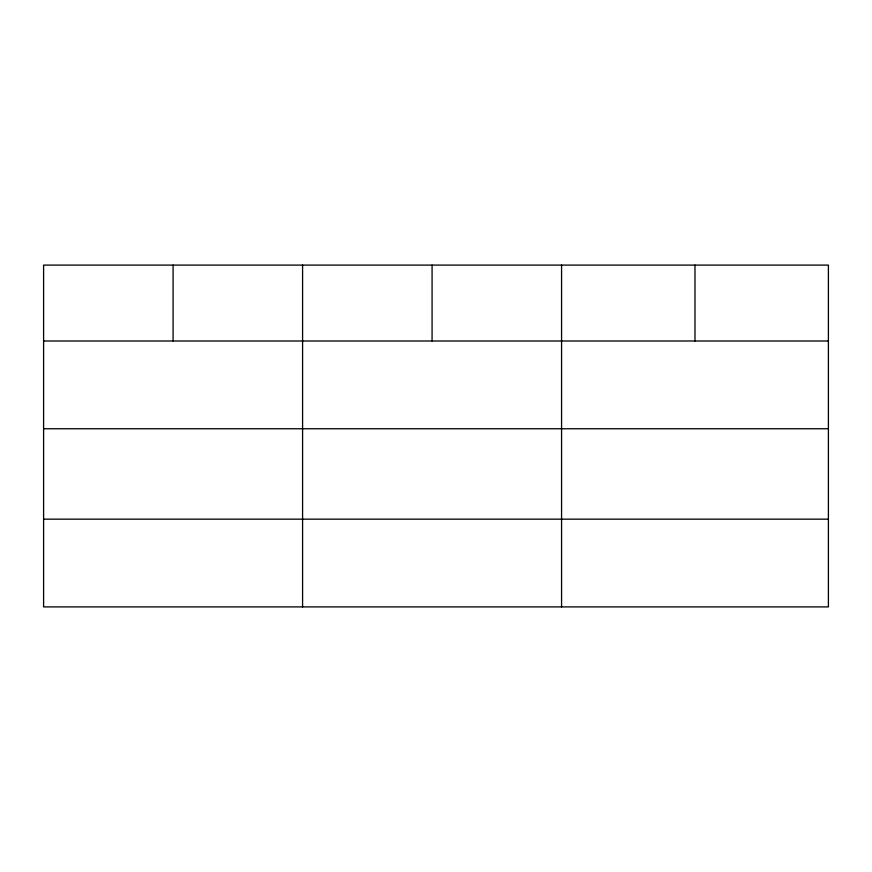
<?xml version="1.0" encoding="UTF-8"?>
<svg xmlns="http://www.w3.org/2000/svg" width="872" height="872" viewBox="0 0 872 872"><rect width="100%" height="100%" fill="white"/><g stroke="black" fill="none" stroke-linecap="round" stroke-linejoin="round"><path stroke-width="1.31" d="M828.4 428.752L828.4 265.099L43.6 265.099L43.6 606.901L828.4 606.901L828.4 428.752L43.6 428.752M43.6 340.996L828.4 340.996M43.6 519.156L828.4 519.156M694.984 265.099L694.984 340.996M561.568 265.099L561.568 606.901M432.076 265.099L432.076 340.996M302.584 265.099L302.584 606.901M173.092 265.099L173.092 340.996"/></g></svg>
